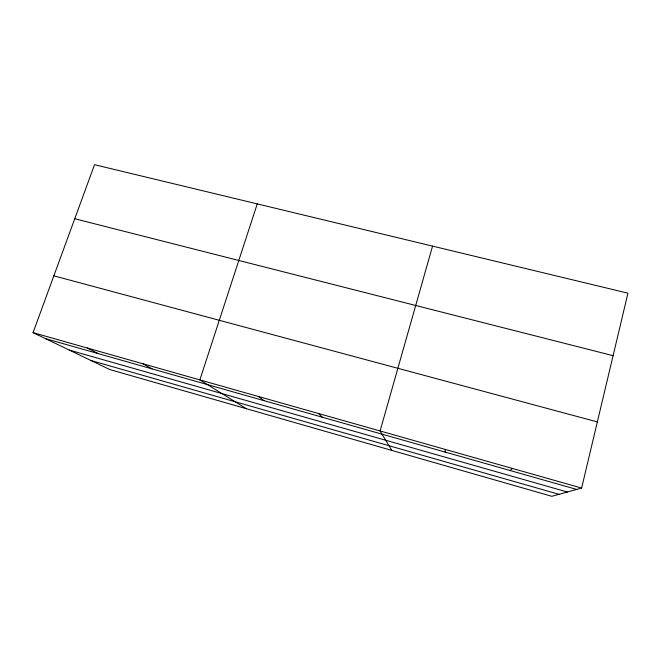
<?xml version="1.0" encoding="UTF-8"?>
<svg xmlns="http://www.w3.org/2000/svg" width="661" height="661" viewBox="0 0 661 661"><rect width="100%" height="100%" fill="white"/><g stroke="black" fill="none" stroke-linecap="round" stroke-linejoin="round"><path stroke-width="0.99" d="M445.15 452.083L445.382 449.463M581.622 488.058L627.95 293.178L94.531 164.696L33.05 332.648L109.718 369.524L551.844 496.304L581.622 488.058L33.05 332.648M432.558 246.115L380.083 430.964L391.857 450.422M257.253 203.894L199.853 379.901L246.388 408.713M510.019 470.5L512.531 468.484M74.751 218.741L613.094 355.684M53.855 275.827L597.346 421.916M45.502 338.639L576.689 489.421M69.298 350.09L567.369 492.007M90.978 360.518L558.999 494.321M87.252 348.008L98.175 353.594M142.834 363.748L152.137 368.912M258.36 396.476L264.177 400.715M318.42 413.489L322.345 417.223"/></g></svg>
